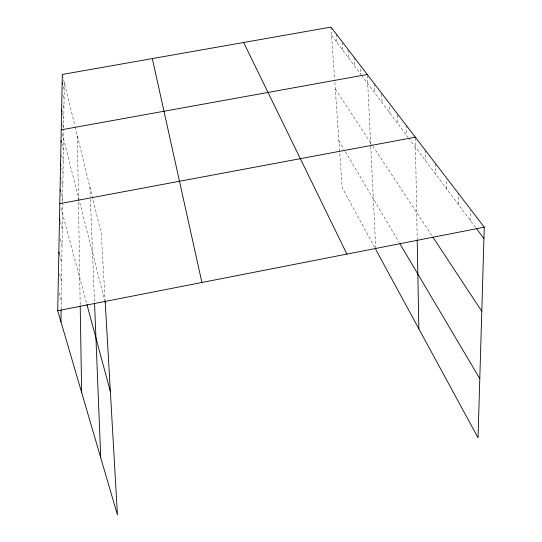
<?xml version="1.0" encoding="UTF-8"?>
<svg xmlns="http://www.w3.org/2000/svg" width="542" height="542" viewBox="0 0 542 542"><rect width="100%" height="100%" fill="white"/><g stroke="black" fill="none" stroke-linecap="round" stroke-linejoin="round"><path stroke-width="0.41" stroke-dasharray="2.71 2.03" d="M446.635 188.819L446.662 178.928M458.302 204.381L458.424 193.447M61.138 309.204L62.635 202.789M62.642 201.956L63.665 129.172M64.315 82.608L63.671 128.366L62.255 122.743M470.713 220.933L470.917 210.574M331.535 35.318L361.006 74.62L360.579 66.503M361.487 75.257L407.997 137.289M408.499 137.959L475.612 227.464M335.295 89.044L372.401 145.344M372.855 146.035L432.387 236.353M338.906 140.73L344.089 149.484M345.335 151.584L399.095 242.389M374.637 247.409L342.185 187.674L334.658 79.965M59.024 293.012L61.26 300.796M59.586 274.245L61.537 281.122M59.308 253.785L61.795 262.674M60.284 238.981L62.039 245.33M60.358 221.99L62.262 229.002M61.036 208.243L86.72 303.689M60.941 192.945L62.676 199.463M60.541 177.254L62.865 186.069M61.605 167.844L63.041 173.352M61.612 155.08L63.211 161.265M61.808 143.684L63.373 149.768M62.283 133.915L104.626 300.092M62.425 112.858L63.814 118.386M62.98 104.965L63.949 108.847M62.94 95.135L64.078 99.728M62.52 75.27L74.965 126.069M75.162 126.882L101.279 233.473L105.107 300.16M63.082 86.469L64.2 90.988M330.966 27.1L334.604 79.139M336.386 34.18L336.941 42.527M342.09 42.33L342.578 50.047M347.984 50.04L348.459 57.886M354.095 57.289L354.59 66.07M367.313 75.311L375.667 247.05M374.326 83.698L374.739 92.933M381.758 94.139L382.103 102.756M89.911 187.051L90.304 196.909M90.399 199.273L94.511 301.996M389.61 106.686L389.833 113.061M397.686 114.965L397.95 123.894M406.256 125.365L406.5 135.29M415.328 138.027L417.191 239.022M77.371 135.879L80.189 304.983M425.165 150.046L425.287 160.351M435.599 163.664L435.653 174.172"/><path stroke-width="0.81" d="M60.961 321.812L61.131 310.044M105.155 300.952L117.438 514.9L57.723 310.722L62.316 74.45L330.966 27.1L484.277 227.193L478.044 437.787L375.789 249.537L375.708 247.877M57.723 310.722L484.277 227.193M59.803 203.65L415.314 137.187M61.239 129.829L367.273 74.484M476.594 228.771L483.945 238.575M432.834 237.03L481.791 311.304M399.935 243.805L479.799 378.682M243.643 42.493L346.894 254.096M58.861 252.165L59.308 253.785M59.505 218.866L59.932 220.431M86.937 304.502L110.358 391.568M60.074 189.686L60.508 191.312M60.575 163.908L60.989 165.479M61.029 140.635L61.422 142.16M104.83 300.905L105.25 302.538M61.632 109.694L62.025 111.279M62.154 82.702L62.526 84.206M152.316 58.59L201.909 282.49M94.572 303.608L100.744 457.821M417.204 239.849L418.851 328.811M80.202 305.817L81.652 392.543"/></g></svg>
